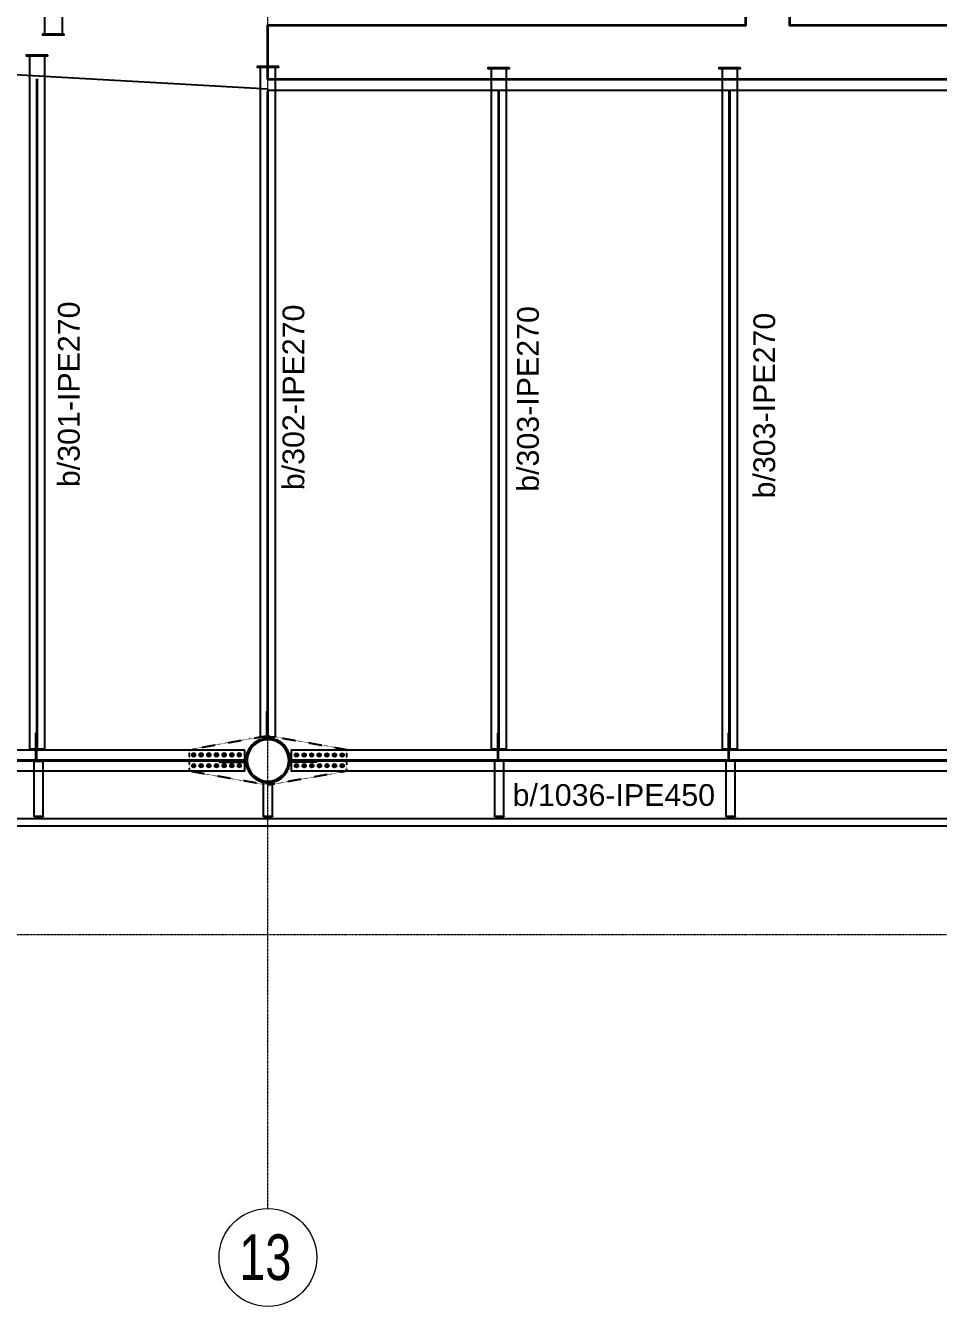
# Model space of a CAD drawing. Header units: millimetres. Extents: x -1715 to 93033, y -21962 to 25119.
# Drawn here: x 61106 to 69507, y -7283 to 4504 of the extents above; entities that cross this region are included whole.
import ezdxf
from ezdxf.enums import TextEntityAlignment as Align

# ---------------------------------------------------------------- set-up
doc = ezdxf.new("R2010")
doc.units = ezdxf.units.MM
doc.header["$LTSCALE"] = 0.4
doc.linetypes.add('DXK_LINE_DOT2', pattern=[3.9198, 1.9599, -1.9599])
doc.linetypes.add('Grid Line', pattern=[3.33375, 1.905, -0.47625, 0.47625, -0.47625])
for name, color, linetype, lineweight in [('0-1', 250, 'Continuous', 5), ('E_COLUMNAS-1', 1, 'Continuous', 25), ('E_EJES', 8, 'Continuous', 9), ('E_EJES-1', 8, 'Grid Line', 9), ('E_MUROS-1', 2, 'Continuous', 35), ('E_TEXTO', 3, 'Continuous', 9), ('E_VIGAS-1', 31, 'Continuous', 25), ('E_VIGAS-2', 252, 'Continuous', 25)]:
    doc.layers.add(name, color=color, linetype=linetype, lineweight=lineweight)
doc.layers.add('A_ALMA', color=255, linetype='Continuous')
doc.layers.add('P-PLATINA', color=6, linetype='Continuous')
doc.styles.add('Swis721 LtCn BT_1', font='swisscl.ttf', dxfattribs={"height": 0.42})
doc.styles.add('VERDANA', font='arial.ttf')

# ---------------------------------------------------------------- blocks, each defined once
blk = doc.blocks.new('EST_SFM_VIGA-METALICA-SECCION-C - EST_SFM_VIGA-METALICA-UPN160-1509776-_14_00m_N_E_-NIVEL-4 DOC')
at = {"layer": 'E_VIGAS-1'}
for p, q in [((44.822, 0.047), (-44.831, 0.047)), ((-44.831, -0.018), (44.822, -0.018))]:
    blk.add_line(p, q, dxfattribs=at)
blk = doc.blocks.new('DCTIB_CNI_EST_MOD-1A-FAC_0001_rvt-1-_14_00m_N_E_-NIVEL-4 DOC')
at = {"layer": 'E_VIGAS-1'}
for p, q in [((-25.313, 142.259), (-25.231, 142.259)), ((-25.313, 141.749), (-25.313, 142.259)), ((-25.231, 141.749), (-25.231, 142.259)), ((-21.073, 142.261), (-20.991, 142.261)), ((-21.073, 141.749), (-21.073, 142.261)), ((-20.991, 141.749), (-20.991, 142.261)), ((-18.943, 142.261), (-18.861, 142.261)), ((-18.943, 141.749), (-18.943, 142.261)), ((-18.861, 141.749), (-18.861, 142.261)), ((-23.203, 142.064), (-23.121, 142.064)), ((-23.203, 141.749), (-23.203, 142.064)), ((-23.121, 141.749), (-23.121, 142.064)), ((-25.231, 141.749), (-25.313, 141.749)), ((-25.313, 141.748), (-25.313, 141.749)), ((-25.313, 141.749), (-25.231, 141.749)), ((-25.285, 141.748), (-25.313, 141.748)), ((-25.275, 141.743), (-25.275, 141.748)), ((-25.275, 141.737), (-25.275, 141.743)), ((-25.27, 141.737), (-25.275, 141.737)), ((-25.27, 141.748), (-25.27, 141.743)), ((-25.27, 141.743), (-25.27, 141.737)), ((-25.231, 141.748), (-25.259, 141.748)), ((-25.231, 141.749), (-25.231, 141.748)), ((-23.121, 141.749), (-23.203, 141.749)), ((-23.203, 141.748), (-23.203, 141.749)), ((-23.203, 141.749), (-23.121, 141.749)), ((-23.175, 141.748), (-23.203, 141.748)), ((-23.165, 141.743), (-23.165, 141.748)), ((-23.165, 141.729), (-23.165, 141.743)), ((-23.16, 141.748), (-23.16, 141.743)), ((-23.16, 141.743), (-23.16, 141.729)), ((-23.121, 141.748), (-23.149, 141.748)), ((-23.121, 141.749), (-23.121, 141.748)), ((-20.991, 141.749), (-21.073, 141.749)), ((-21.073, 141.748), (-21.073, 141.749)), ((-21.073, 141.749), (-20.991, 141.749)), ((-21.045, 141.748), (-21.073, 141.748)), ((-21.035, 141.743), (-21.035, 141.748)), ((-21.035, 141.729), (-21.035, 141.743)), ((-21.03, 141.748), (-21.03, 141.743)), ((-21.03, 141.743), (-21.03, 141.729)), ((-20.991, 141.748), (-21.019, 141.748)), ((-20.991, 141.749), (-20.991, 141.748)), ((-18.861, 141.749), (-18.943, 141.749)), ((-18.943, 141.748), (-18.943, 141.749)), ((-18.943, 141.749), (-18.861, 141.749)), ((-18.915, 141.748), (-18.943, 141.748)), ((-18.905, 141.743), (-18.905, 141.748)), ((-18.905, 141.729), (-18.905, 141.743)), ((-18.9, 141.748), (-18.9, 141.743)), ((-18.9, 141.743), (-18.9, 141.729)), ((-18.861, 141.748), (-18.889, 141.748)), ((-18.861, 141.749), (-18.861, 141.748))]:
    blk.add_line(p, q, dxfattribs=at)
for points, knots in [([(-25.285, 141.748), (-25.284, 141.748), (-25.283, 141.748), (-25.28, 141.748), (-25.278, 141.747), (-25.276, 141.747), (-25.275, 141.745), (-25.275, 141.744), (-25.275, 141.743)], [0, 0, 0, 0, 0.142857, 0.285714, 0.428571, 0.571429, 0.785714, 1, 1, 1, 1]), ([(-25.275, 141.743), (-25.275, 141.744), (-25.275, 141.745), (-25.277, 141.747), (-25.278, 141.747), (-25.28, 141.748), (-25.281, 141.748), (-25.282, 141.748), (-25.284, 141.748), (-25.285, 141.748)], [0, 0, 0, 0, 0.285714, 0.428571, 0.571429, 0.678571, 0.732143, 0.785714, 1, 1, 1, 1]), ([(-25.259, 141.748), (-25.26, 141.748), (-25.261, 141.748), (-25.264, 141.748), (-25.266, 141.747), (-25.268, 141.747), (-25.269, 141.745), (-25.27, 141.744), (-25.27, 141.743)], [0, 0, 0, 0, 0.142857, 0.285714, 0.428571, 0.571429, 0.785714, 1, 1, 1, 1]), ([(-25.27, 141.743), (-25.27, 141.744), (-25.269, 141.745), (-25.268, 141.747), (-25.266, 141.747), (-25.265, 141.748), (-25.264, 141.748), (-25.262, 141.748), (-25.26, 141.748), (-25.259, 141.748)], [0, 0, 0, 0, 0.285714, 0.428571, 0.571429, 0.678571, 0.732143, 0.785714, 1, 1, 1, 1]), ([(-23.175, 141.748), (-23.174, 141.748), (-23.173, 141.748), (-23.17, 141.748), (-23.168, 141.747), (-23.166, 141.747), (-23.165, 141.745), (-23.165, 141.744), (-23.165, 141.743)], [0, 0, 0, 0, 0.142857, 0.285714, 0.428571, 0.571429, 0.785714, 1, 1, 1, 1]), ([(-23.165, 141.743), (-23.165, 141.744), (-23.165, 141.745), (-23.167, 141.747), (-23.168, 141.747), (-23.17, 141.748), (-23.171, 141.748), (-23.172, 141.748), (-23.174, 141.748), (-23.175, 141.748)], [0, 0, 0, 0, 0.285714, 0.428571, 0.571429, 0.678571, 0.732143, 0.785714, 1, 1, 1, 1]), ([(-23.149, 141.748), (-23.15, 141.748), (-23.151, 141.748), (-23.154, 141.748), (-23.156, 141.747), (-23.158, 141.747), (-23.159, 141.745), (-23.16, 141.744), (-23.16, 141.743)], [0, 0, 0, 0, 0.142857, 0.285714, 0.428571, 0.571429, 0.785714, 1, 1, 1, 1]), ([(-23.16, 141.743), (-23.16, 141.744), (-23.159, 141.745), (-23.158, 141.747), (-23.156, 141.747), (-23.155, 141.748), (-23.154, 141.748), (-23.152, 141.748), (-23.15, 141.748), (-23.149, 141.748)], [0, 0, 0, 0, 0.285714, 0.428571, 0.571429, 0.678571, 0.732143, 0.785714, 1, 1, 1, 1]), ([(-21.045, 141.748), (-21.044, 141.748), (-21.043, 141.748), (-21.04, 141.748), (-21.038, 141.747), (-21.036, 141.747), (-21.035, 141.745), (-21.035, 141.744), (-21.035, 141.743)], [0, 0, 0, 0, 0.142857, 0.285714, 0.428571, 0.571429, 0.785714, 1, 1, 1, 1]), ([(-21.035, 141.743), (-21.035, 141.744), (-21.035, 141.745), (-21.037, 141.747), (-21.038, 141.747), (-21.04, 141.748), (-21.041, 141.748), (-21.042, 141.748), (-21.044, 141.748), (-21.045, 141.748)], [0, 0, 0, 0, 0.285714, 0.428571, 0.571429, 0.678571, 0.732143, 0.785714, 1, 1, 1, 1]), ([(-21.019, 141.748), (-21.02, 141.748), (-21.021, 141.748), (-21.024, 141.748), (-21.026, 141.747), (-21.028, 141.747), (-21.029, 141.745), (-21.03, 141.744), (-21.03, 141.743)], [0, 0, 0, 0, 0.142857, 0.285714, 0.428571, 0.571429, 0.785714, 1, 1, 1, 1]), ([(-21.03, 141.743), (-21.03, 141.744), (-21.029, 141.745), (-21.028, 141.747), (-21.026, 141.747), (-21.025, 141.748), (-21.024, 141.748), (-21.022, 141.748), (-21.02, 141.748), (-21.019, 141.748)], [0, 0, 0, 0, 0.285714, 0.428571, 0.571429, 0.678571, 0.732143, 0.785714, 1, 1, 1, 1]), ([(-18.915, 141.748), (-18.914, 141.748), (-18.913, 141.748), (-18.91, 141.748), (-18.908, 141.747), (-18.906, 141.747), (-18.905, 141.745), (-18.905, 141.744), (-18.905, 141.743)], [0, 0, 0, 0, 0.142857, 0.285714, 0.428571, 0.571429, 0.785714, 1, 1, 1, 1]), ([(-18.905, 141.743), (-18.905, 141.744), (-18.905, 141.745), (-18.907, 141.747), (-18.908, 141.747), (-18.91, 141.748), (-18.911, 141.748), (-18.912, 141.748), (-18.914, 141.748), (-18.915, 141.748)], [0, 0, 0, 0, 0.285714, 0.428571, 0.571429, 0.678571, 0.732143, 0.785714, 1, 1, 1, 1]), ([(-18.889, 141.748), (-18.89, 141.748), (-18.891, 141.748), (-18.894, 141.748), (-18.896, 141.747), (-18.898, 141.747), (-18.899, 141.745), (-18.9, 141.744), (-18.9, 141.743)], [0, 0, 0, 0, 0.142857, 0.285714, 0.428571, 0.571429, 0.785714, 1, 1, 1, 1]), ([(-18.9, 141.743), (-18.9, 141.744), (-18.899, 141.745), (-18.898, 141.747), (-18.896, 141.747), (-18.895, 141.748), (-18.894, 141.748), (-18.892, 141.748), (-18.89, 141.748), (-18.889, 141.748)], [0, 0, 0, 0, 0.285714, 0.428571, 0.571429, 0.678571, 0.732143, 0.785714, 1, 1, 1, 1])]:
    blk.add_open_spline(points, degree=3, knots=knots, dxfattribs=at)
blk.add_blockref('EST_SFM_VIGA-METALICA-SECCION-C - EST_SFM_VIGA-METALICA-UPN160-1509776-_14_00m_N_E_-NIVEL-4 DOC', (-41.042, 141.682), dxfattribs=at)
blk = doc.blocks.new('EST_SCM_COLUMNA-METALICA-SECCION-CIRCULAR - EST_SCM_COLUMNA-TUBULAR-CIRCULAR_PTEØ_16__e_12_7mm-V11-_14_00m_N_E_-NIVEL-4 DOC')
at = {"layer": 'E_COLUMNAS-1'}
for radius, start, end in [(0.203, 0, 179.8591), (0.191, 0, 180), (0.203, 180.1409, 0), (0.191, 180, 0)]:
    blk.add_arc((0, 0), radius, start, end, dxfattribs=at)
blk = doc.blocks.new('Grid - CNI_NOMBRE EJES-372759-_14_00m_N_E_-NIVEL-4 DOC')
at = {"layer": 'E_EJES'}
blk.add_circle((0, 0), 0.003, dxfattribs=at)
blk = doc.blocks.new('Bolt-102891108-2747 - 1511')
at = {"color": 253, "linetype": 'Continuous'}
for p, q in [((72530, 11670), (72545, 11679)), ((72530, 11653), (72530, 11670)), ((72545, 11679), (72560, 11670)), ((72560, 11670), (72560, 11653)), ((72600, 11671), (72615, 11679)), ((72600, 11653), (72600, 11671)), ((72615, 11679), (72630, 11671)), ((72630, 11671), (72630, 11653)), ((72670, 11671), (72685, 11679)), ((72670, 11653), (72670, 11671)), ((72685, 11679), (72700, 11671)), ((72700, 11671), (72700, 11653)), ((72740, 11671), (72755, 11679)), ((72740, 11653), (72740, 11671)), ((72755, 11679), (72770, 11671)), ((72770, 11671), (72770, 11653)), ((72810, 11671), (72825, 11679)), ((72810, 11653), (72810, 11671)), ((72825, 11679), (72840, 11671)), ((72840, 11671), (72840, 11653)), ((72880, 11671), (72895, 11679)), ((72880, 11653), (72880, 11671)), ((72895, 11679), (72910, 11671)), ((72910, 11671), (72910, 11653)), ((72950, 11671), (72965, 11679)), ((72950, 11653), (72950, 11671)), ((72965, 11679), (72980, 11671)), ((72980, 11671), (72980, 11653)), ((72545, 11645), (72530, 11653)), ((72531, 11570), (72546, 11579)), ((72531, 11553), (72531, 11570)), ((72546, 11545), (72531, 11553)), ((72560, 11653), (72545, 11645)), ((72546, 11579), (72561, 11570)), ((72561, 11553), (72546, 11545)), ((72561, 11570), (72561, 11553)), ((72615, 11645), (72600, 11653)), ((72601, 11571), (72616, 11579)), ((72601, 11553), (72601, 11571)), ((72616, 11545), (72601, 11553)), ((72630, 11653), (72615, 11645)), ((72616, 11579), (72631, 11571)), ((72631, 11553), (72616, 11545)), ((72631, 11571), (72631, 11553)), ((72685, 11645), (72670, 11653)), ((72671, 11571), (72686, 11579)), ((72671, 11553), (72671, 11571)), ((72686, 11545), (72671, 11553)), ((72700, 11653), (72685, 11645)), ((72686, 11579), (72701, 11571)), ((72701, 11553), (72686, 11545)), ((72701, 11571), (72701, 11553)), ((72755, 11645), (72740, 11653)), ((72741, 11571), (72756, 11579)), ((72741, 11553), (72741, 11571)), ((72756, 11545), (72741, 11553)), ((72770, 11653), (72755, 11645)), ((72756, 11579), (72771, 11571)), ((72771, 11553), (72756, 11545)), ((72771, 11571), (72771, 11553)), ((72825, 11645), (72810, 11653)), ((72811, 11571), (72826, 11579)), ((72811, 11553), (72811, 11571)), ((72826, 11545), (72811, 11553)), ((72840, 11653), (72825, 11645)), ((72826, 11579), (72841, 11571)), ((72841, 11553), (72826, 11545)), ((72841, 11571), (72841, 11553)), ((72895, 11645), (72880, 11653)), ((72881, 11571), (72896, 11579)), ((72881, 11553), (72881, 11571)), ((72896, 11545), (72881, 11553)), ((72910, 11653), (72895, 11645)), ((72896, 11579), (72911, 11571)), ((72911, 11553), (72896, 11545)), ((72911, 11571), (72911, 11553)), ((72965, 11645), (72950, 11653)), ((72951, 11571), (72966, 11579)), ((72951, 11553), (72951, 11571)), ((72966, 11545), (72951, 11553)), ((72980, 11653), (72965, 11645)), ((72966, 11579), (72981, 11571)), ((72981, 11553), (72966, 11545)), ((72981, 11571), (72981, 11553))]:
    blk.add_line(p, q, dxfattribs=at)
for centre, radius, start, end in [((72545, 11662), 11.5, 18.0268, 198.0268), ((72545, 11662), 10, 90.0268, 270.0268), ((72545, 11662), 10, 270.0268, 90.0268), ((72615, 11662), 11.5, 18.0268, 198.0268), ((72615, 11662), 10, 90.0268, 270.0268), ((72615, 11662), 10, 270.0268, 90.0268), ((72685, 11662), 11.5, 18.0268, 198.0268), ((72685, 11662), 10, 90.0268, 270.0268), ((72685, 11662), 10, 270.0268, 90.0268), ((72755, 11662), 11.5, 18.0268, 198.0268), ((72755, 11662), 10, 90.0268, 270.0268), ((72755, 11662), 10, 270.0268, 90.0268), ((72825, 11662), 11.5, 18.0268, 198.0268), ((72825, 11662), 10, 90.0268, 270.0268), ((72825, 11662), 10, 270.0268, 90.0268), ((72895, 11662), 11.5, 18.0268, 198.0268), ((72895, 11662), 10, 90.0268, 270.0268), ((72895, 11662), 10, 270.0268, 90.0268), ((72965, 11662), 11.5, 18.0268, 198.0268), ((72965, 11662), 10, 90.0268, 270.0268), ((72965, 11662), 10, 270.0268, 90.0268), ((72546, 11562), 11.5, 18.0268, 198.0268), ((72545, 11662), 11.5, 198.0268, 18.0268), ((72546, 11562), 11.5, 198.0268, 18.0268), ((72546, 11562), 10, 90.0268, 270.0268), ((72546, 11562), 10, 270.0268, 90.0268), ((72616, 11562), 11.5, 18.0268, 198.0268), ((72615, 11662), 11.5, 198.0268, 18.0268), ((72616, 11562), 11.5, 198.0268, 18.0268), ((72616, 11562), 10, 90.0268, 270.0268), ((72616, 11562), 10, 270.0268, 90.0268), ((72686, 11562), 11.5, 18.0268, 198.0268), ((72685, 11662), 11.5, 198.0268, 18.0268), ((72686, 11562), 11.5, 198.0268, 18.0268), ((72686, 11562), 10, 90.0268, 270.0268), ((72686, 11562), 10, 270.0268, 90.0268), ((72756, 11562), 11.5, 18.0268, 198.0268), ((72755, 11662), 11.5, 198.0268, 18.0268), ((72756, 11562), 11.5, 198.0268, 18.0268), ((72756, 11562), 10, 90.0268, 270.0268), ((72756, 11562), 10, 270.0268, 90.0268), ((72826, 11562), 11.5, 18.0268, 198.0268), ((72825, 11662), 11.5, 198.0268, 18.0268), ((72826, 11562), 11.5, 198.0268, 18.0268), ((72826, 11562), 10, 90.0268, 270.0268), ((72826, 11562), 10, 270.0268, 90.0268), ((72896, 11562), 11.5, 18.0268, 198.0268), ((72895, 11662), 11.5, 198.0268, 18.0268), ((72896, 11562), 11.5, 198.0268, 18.0268), ((72896, 11562), 10, 90.0268, 270.0268), ((72896, 11562), 10, 270.0268, 90.0268), ((72966, 11562), 11.5, 18.0268, 198.0268), ((72965, 11662), 11.5, 198.0268, 18.0268), ((72966, 11562), 11.5, 198.0268, 18.0268), ((72966, 11562), 10, 90.0268, 270.0268), ((72966, 11562), 10, 270.0268, 90.0268)]:
    blk.add_arc(centre, radius, start, end, dxfattribs=at)
blk = doc.blocks.new('Part-102891108-2745 - 1511')
at = {"color": 253, "linetype": 'DXK_LINE_DOT2'}
for p, q in [((71559, 11712), (72283, 11840)), ((72283, 11840), (73006, 11712)), ((71559, 11512), (71559, 11712)), ((73006, 11712), (73006, 11512)), ((72283, 11384), (71559, 11512)), ((73006, 11512), (72283, 11384))]:
    blk.add_line(p, q, dxfattribs=at)
for start, end in [(80, 260), (260, 80)]:
    blk.add_arc((72283, 11612), 206, start, end, dxfattribs=at)
blk = doc.blocks.new('Bolt-102891108-2746 - 1511')
at = {"color": 253, "linetype": 'Continuous'}
for p, q in [((71584, 11671), (71599, 11680)), ((71584, 11654), (71584, 11671)), ((71599, 11680), (71614, 11671)), ((71614, 11671), (71614, 11654)), ((71654, 11671), (71669, 11680)), ((71654, 11654), (71654, 11671)), ((71669, 11680), (71684, 11671)), ((71684, 11671), (71684, 11654)), ((71724, 11671), (71739, 11680)), ((71724, 11654), (71724, 11671)), ((71739, 11680), (71754, 11671)), ((71754, 11671), (71754, 11654)), ((71794, 11671), (71809, 11680)), ((71794, 11654), (71794, 11671)), ((71809, 11680), (71824, 11671)), ((71824, 11671), (71824, 11654)), ((71864, 11671), (71879, 11680)), ((71864, 11654), (71864, 11671)), ((71879, 11680), (71894, 11671)), ((71894, 11671), (71894, 11654)), ((71934, 11671), (71949, 11680)), ((71934, 11654), (71934, 11671)), ((71949, 11680), (71964, 11671)), ((71964, 11671), (71964, 11654)), ((72004, 11671), (72019, 11680)), ((72004, 11654), (72004, 11671)), ((72019, 11680), (72034, 11671)), ((72034, 11671), (72034, 11654)), ((71599, 11645), (71584, 11654)), ((71584, 11571), (71599, 11580)), ((71584, 11554), (71584, 11571)), ((71599, 11545), (71584, 11554)), ((71614, 11654), (71599, 11645)), ((71599, 11580), (71614, 11571)), ((71614, 11554), (71599, 11545)), ((71614, 11571), (71614, 11554)), ((71669, 11645), (71654, 11654)), ((71654, 11571), (71669, 11580)), ((71654, 11554), (71654, 11571)), ((71669, 11545), (71654, 11554)), ((71684, 11654), (71669, 11645)), ((71669, 11580), (71684, 11571)), ((71684, 11554), (71669, 11545)), ((71684, 11571), (71684, 11554)), ((71739, 11645), (71724, 11654)), ((71724, 11571), (71739, 11580)), ((71724, 11554), (71724, 11571)), ((71739, 11545), (71724, 11554)), ((71754, 11654), (71739, 11645)), ((71739, 11580), (71754, 11571)), ((71754, 11554), (71739, 11545)), ((71754, 11571), (71754, 11554)), ((71809, 11645), (71794, 11654)), ((71794, 11571), (71809, 11580)), ((71794, 11554), (71794, 11571)), ((71809, 11545), (71794, 11554)), ((71824, 11654), (71809, 11645)), ((71809, 11580), (71824, 11571)), ((71824, 11554), (71809, 11545)), ((71824, 11571), (71824, 11554)), ((71879, 11645), (71864, 11654)), ((71864, 11571), (71879, 11580)), ((71864, 11554), (71864, 11571)), ((71879, 11545), (71864, 11554)), ((71894, 11654), (71879, 11645)), ((71879, 11580), (71894, 11571)), ((71894, 11554), (71879, 11545)), ((71894, 11571), (71894, 11554)), ((71949, 11645), (71934, 11654)), ((71934, 11571), (71949, 11580)), ((71934, 11554), (71934, 11571)), ((71949, 11545), (71934, 11554)), ((71964, 11654), (71949, 11645)), ((71949, 11580), (71964, 11571)), ((71964, 11554), (71949, 11545)), ((71964, 11571), (71964, 11554)), ((72019, 11645), (72004, 11654)), ((72004, 11571), (72019, 11580)), ((72004, 11554), (72004, 11571)), ((72019, 11545), (72004, 11554)), ((72034, 11654), (72019, 11645)), ((72019, 11580), (72034, 11571)), ((72034, 11554), (72019, 11545)), ((72034, 11571), (72034, 11554))]:
    blk.add_line(p, q, dxfattribs=at)
for centre, radius, start, end in [((71599, 11662), 11.5, 18.0268, 198.0268), ((71599, 11662), 10, 90.0268, 270.0268), ((71599, 11662), 10, 270.0268, 90.0268), ((71669, 11662), 11.5, 18.0268, 198.0268), ((71669, 11662), 10, 90.0268, 270.0268), ((71669, 11662), 10, 270.0268, 90.0268), ((71739, 11663), 11.5, 18.0268, 198.0268), ((71739, 11663), 10, 90.0268, 270.0268), ((71739, 11663), 10, 270.0268, 90.0268), ((71809, 11663), 11.5, 18.0268, 198.0268), ((71809, 11663), 10, 90.0268, 270.0268), ((71809, 11663), 10, 270.0268, 90.0268), ((71879, 11663), 11.5, 18.0268, 198.0268), ((71879, 11663), 10, 90.0268, 270.0268), ((71879, 11663), 10, 270.0268, 90.0268), ((71949, 11663), 11.5, 18.0268, 198.0268), ((71949, 11663), 10, 90.0268, 270.0268), ((71949, 11663), 10, 270.0268, 90.0268), ((72019, 11663), 11.5, 18.0268, 198.0268), ((72019, 11663), 10, 90.0268, 270.0268), ((72019, 11663), 10, 270.0268, 90.0268), ((71599, 11662), 11.5, 198.0268, 18.0268), ((71599, 11562), 11.5, 18.0268, 198.0268), ((71599, 11562), 10, 90.0268, 270.0268), ((71599, 11562), 11.5, 198.0268, 18.0268), ((71599, 11562), 10, 270.0268, 90.0268), ((71669, 11662), 11.5, 198.0268, 18.0268), ((71669, 11562), 11.5, 18.0268, 198.0268), ((71669, 11562), 10, 90.0268, 270.0268), ((71669, 11562), 11.5, 198.0268, 18.0268), ((71669, 11562), 10, 270.0268, 90.0268), ((71739, 11663), 11.5, 198.0268, 18.0268), ((71739, 11563), 11.5, 18.0268, 198.0268), ((71739, 11563), 10, 90.0268, 270.0268), ((71739, 11563), 11.5, 198.0268, 18.0268), ((71739, 11563), 10, 270.0268, 90.0268), ((71809, 11663), 11.5, 198.0268, 18.0268), ((71809, 11563), 11.5, 18.0268, 198.0268), ((71809, 11563), 10, 90.0268, 270.0268), ((71809, 11563), 11.5, 198.0268, 18.0268), ((71809, 11563), 10, 270.0268, 90.0268), ((71879, 11663), 11.5, 198.0268, 18.0268), ((71879, 11563), 11.5, 18.0268, 198.0268), ((71879, 11563), 10, 90.0268, 270.0268), ((71879, 11563), 11.5, 198.0268, 18.0268), ((71879, 11563), 10, 270.0268, 90.0268), ((71949, 11663), 11.5, 198.0268, 18.0268), ((71949, 11563), 11.5, 18.0268, 198.0268), ((71949, 11563), 10, 90.0268, 270.0268), ((71949, 11563), 11.5, 198.0268, 18.0268), ((71949, 11563), 10, 270.0268, 90.0268), ((72019, 11663), 11.5, 198.0268, 18.0268), ((72019, 11563), 11.5, 18.0268, 198.0268), ((72019, 11563), 10, 90.0268, 270.0268), ((72019, 11563), 11.5, 198.0268, 18.0268), ((72019, 11563), 10, 270.0268, 90.0268)]:
    blk.add_arc(centre, radius, start, end, dxfattribs=at)

msp = doc.modelspace()

# ---------------------------------------------------------------- linework, layer by layer
at = {"layer": 'A_ALMA'}
for p, q in [((61207.7, -2153.5), (61207.7, 4014.8)), ((61214.3, -2153.5), (61214.3, 4014.8)), ((63332.7, -2045.3), (63332.7, 3898.4)), ((63339.3, -2045.3), (63339.3, 3898.4)), ((65457.7, -2153.5), (65457.7, 3898.4)), ((65464.3, -2153.5), (65464.3, 3898.4)), ((67582.7, -2153.5), (67582.7, 3898.4)), ((67589.3, -2153.5), (67589.3, 3898.4)), ((54971, -2253.8), (63122.8, -2253.8)), ((54971, -2263.2), (63122.8, -2263.2)), ((63549.2, -2253.8), (71701, -2253.8)), ((63549.2, -2263.2), (71701, -2263.2))]:
    msp.add_line(p, q, dxfattribs=at)
at = {"layer": 'E_EJES-1'}
for p, q in [((63336, -6383.3), (63336, 24219.3)), ((-814.6, -3861.9), (92132.7, -3861.8))]:
    msp.add_line(p, q, dxfattribs=at)
at = {"layer": 'E_MUROS-1'}
msp.add_lwpolyline([(71836.2, 13768.4), (71836.2, 13268.4), (68136.2, 13268.4), (68136.2, 4508.4), (71836.2, 4508.4), (71836.2, 4008.4), (63336.2, 4008.4), (63336.2, 4508.4), (67736.2, 4508.4), (67736.2, 13268.4), (63336.2, 13268.4), (63336.2, 13768.4)], close=True, dxfattribs=at)
at = {"layer": 'E_VIGAS-1', "color": 30, "true_color": 0xf26722}
msp.add_lwpolyline([(49777.9, 13113.3), (63498.7, 13868.4), (71836.2, 13868.4), (71836.2, 3908.4), (63336, 3908.4), (63336, 3918.1), (50227.2, 4663.3), (42675.7, 4663.3)], dxfattribs=at)
at = {"layer": 'E_VIGAS-2'}
for points in [[(61281, 4425.7), (61281, 13355.2), (61441, 13355.2), (61441, 4425.7)], [(61461, 4425.7), (61261, 4425.7), (61261, 4419.7), (61461, 4419.7)], [(61311, 4230.8), (61111, 4230.8), (61111, 4224.8), (61311, 4224.8)], [(61143.5, -2153.5), (61143.5, 4224.8), (61278.5, 4224.8), (61278.5, -2153.5)], [(63436.2, 4126.5), (63236.2, 4126.5), (63236.2, 4120.5), (63436.2, 4120.5)], [(65561, 4114.4), (65361, 4114.4), (65361, 4108.4), (65561, 4108.4)], [(67686, 4114.4), (67486, 4114.4), (67486, 4108.4), (67686, 4108.4)], [(63122.8, -2163.5), (54971, -2163.5), (54971, -2353.5), (63122.8, -2353.5)]]:
    msp.add_lwpolyline(points, close=True, dxfattribs=at)
for points in [[(63403.5, -2045.3), (63268.5, -2045.3), (63268.5, 4120.5), (63403.5, 4120.5), (63403.5, -2045.3)], [(65528.5, -2153.5), (65393.5, -2153.5), (65393.5, 4108.4), (65528.5, 4108.4), (65528.5, -2153.5)], [(67653.5, -2153.5), (67518.5, -2153.5), (67518.5, 4108.4), (67653.5, 4108.4), (67653.5, -2153.5)], [(71701, -2163.5), (63549.2, -2163.5), (63549.2, -2353.5), (71701, -2353.5), (71701, -2163.5)]]:
    msp.add_lwpolyline(points, dxfattribs=at)
at = {"layer": 'P-PLATINA'}
for points in [[(63323, -2055.3), (63332.7, -2055.3), (63332.7, -1811.4), (63323, -1811.4)], [(61198, -2253.8), (61207.7, -2253.8), (61207.7, -2009.8), (61198, -2009.8)], [(65448, -2253.8), (65457.7, -2253.8), (65457.7, -2009.8), (65448, -2009.8)], [(67573, -2253.8), (67582.7, -2253.8), (67582.7, -2009.8), (67573, -2009.8)], [(63132.8, -2274.4), (63132.8, -2264.4), (62888.8, -2264.4), (62888.8, -2274.4)], [(63539.1, -2274.4), (63539.1, -2264.4), (63783.1, -2264.4), (63783.1, -2274.4)]]:
    msp.add_lwpolyline(points, close=True, dxfattribs=at)

# ---------------------------------------------------------------- block references
for name in ['Part-102891108-2745 - 1511', 'Bolt-102891108-2746 - 1511', 'Bolt-102891108-2747 - 1511']:
    msp.add_blockref(name, (-8946.5, -13870))
at = {"layer": '0-1', "xscale": 1000.000000001395, "yscale": 1000.000000001395, "zscale": 1000.000000001395}
msp.add_blockref('DCTIB_CNI_EST_MOD-1A-FAC_0001_rvt-1-_14_00m_N_E_-NIVEL-4 DOC', (86498.1, -144524.3), dxfattribs=at)
at = {"layer": 'E_COLUMNAS-1', "xscale": 999.99999999998, "yscale": 999.99999999998, "zscale": 999.99999999998, "rotation": 89.9999999999999}
msp.add_blockref('EST_SCM_COLUMNA-METALICA-SECCION-CIRCULAR - EST_SCM_COLUMNA-TUBULAR-CIRCULAR_PTEØ_16__e_12_7mm-V11-_14_00m_N_E_-NIVEL-4 DOC', (63336, -2258.5), dxfattribs=at)
at = {"layer": 'E_EJES', "xscale": 150000.0000002091, "yscale": 150000.0000002091, "zscale": 150000.0000002091}
msp.add_blockref('Grid - CNI_NOMBRE EJES-372759-_14_00m_N_E_-NIVEL-4 DOC', (63336, -6833.3), dxfattribs=at)

# ---------------------------------------------------------------- texts
at = {"layer": 'E_EJES', "insert": (63072.5, -6620.7), "char_height": 420, "width": 625.316, "attachment_point": 1, "style": 'Swis721 LtCn BT_1'}
msp.add_mtext('13', dxfattribs=at)
at = {"layer": 'E_TEXTO', "style": 'VERDANA'}
for s, p in [('b/301-IPE270', (61603.2, 1111)), ('b/302-IPE270', (63670.2, 1082.8)), ('b/303-IPE270', (65829.4, 1068.1)), ('b/303-IPE270', (68004.5, 1007))]:
    msp.add_text(s, height=200, rotation=90, dxfattribs=at).set_placement(p, align=Align.CENTER)
msp.add_text('b/1036-IPE450', height=200, dxfattribs=at).set_placement((66519.7, -2676.9), align=Align.CENTER)

doc.saveas('drawing.dxf')
